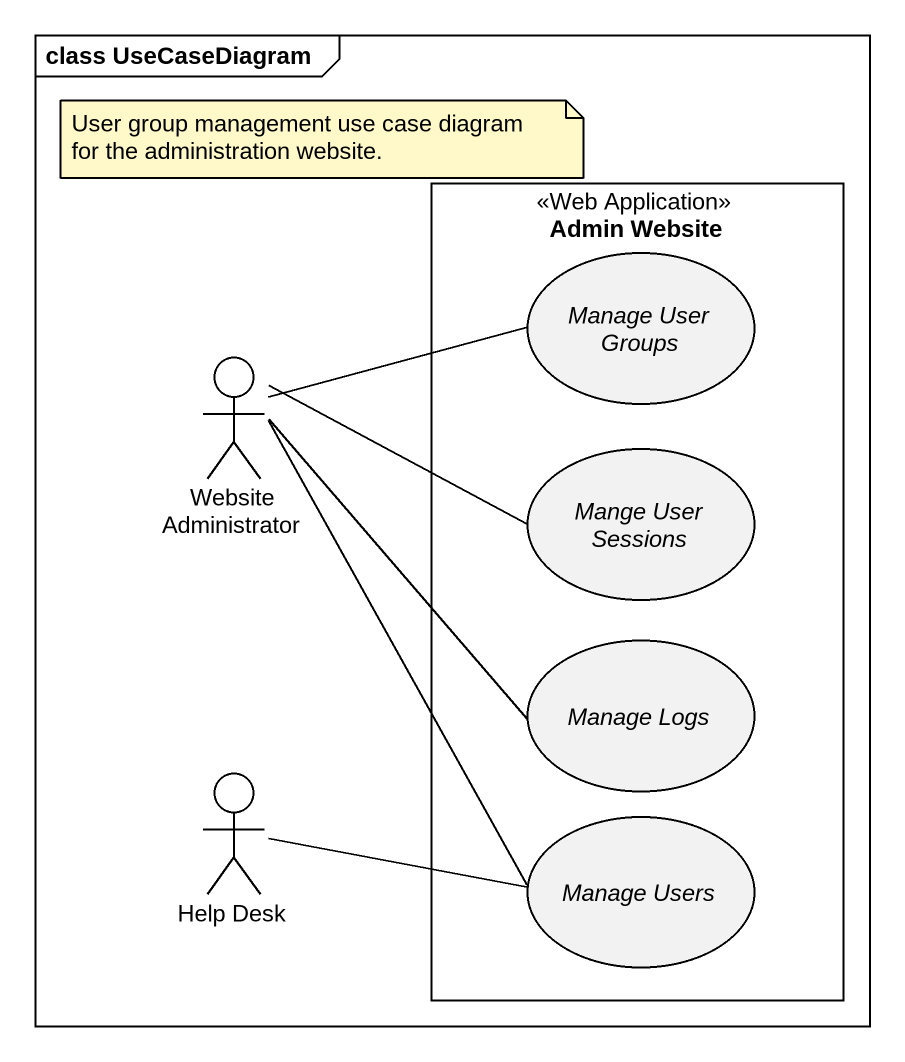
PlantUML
@startuml
mainframe class UseCaseDiagram
rectangle "Admin Website" as Admin_Website <<Web Application>> {
  usecase "Manage User Groups" as Manage_User_Groups
  usecase "Mange User Sessions" as Mange_User_Sessions
  usecase "Manage Logs" as Manage_Logs
  usecase "Manage Users" as Manage_Users
}
actor "Website Administrator" as Website_Administrator
actor "Help Desk" as Help_Desk
Website_Administrator -right- Manage_User_Groups
Website_Administrator -right- Mange_User_Sessions
Website_Administrator -- Manage_Logs
Manage_Users -up- Website_Administrator
Manage_Users -left- Help_Desk
note as N1
  User group management use case diagram for the administration website.
end note
@enduml
